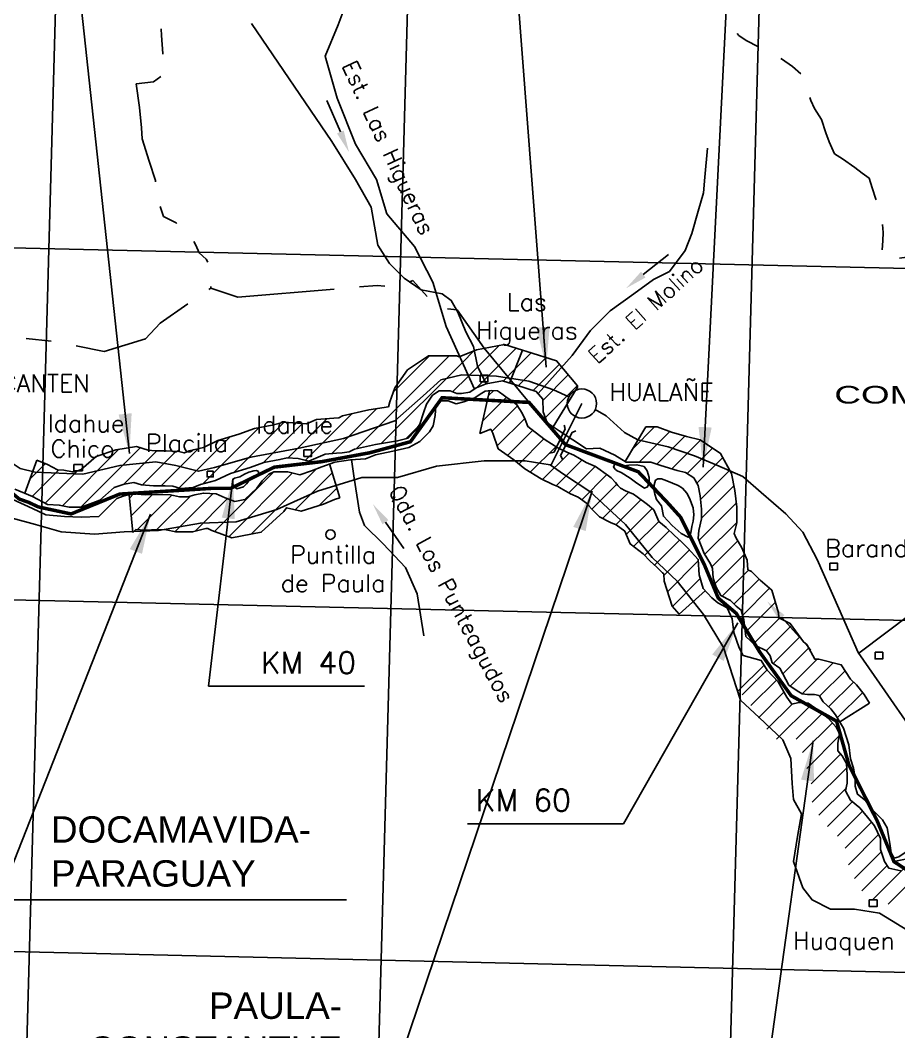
# Model space of a CAD drawing. Extents: x -169 to 91, y -255 to -61.
# Drawn here: x -131.7 to -87.8, y -144.5 to -93.9 of the extents above; entities that cross this region are included whole.
import ezdxf
from ezdxf.enums import TextEntityAlignment as Align

# ---------------------------------------------------------------- set-up
doc = ezdxf.new("R2010")
doc.units = 0
doc.linetypes.add('PHANTOM', pattern=[63.5, 31.75, -6.35, 6.35, -6.35, 6.35, -6.35])
for name, color, linetype in [('2', 7, 'CONTINUOUS'), ('3', 3, 'CONTINUOUS'), ('CAMINOS', 10, 'CONTINUOUS'), ('CIUDADES', 3, 'CONTINUOUS'), ('COMUNAS', 32, 'CONTINUOUS'), ('COORDENADAS', 1, 'CONTINUOUS'), ('PROVINCIAS', 32, 'CONTINUOUS'), ('RIO', 4, 'CONTINUOUS'), ('SECTOR_A', 1, 'CONTINUOUS'), ('SECTOR_B', 40, 'CONTINUOUS'), ('SECTOR_C', 90, 'CONTINUOUS')]:
    doc.layers.add(name, color=color, linetype=linetype)
doc.styles.add('1', font='ARIAL.TTF')
doc.styles.add('2', font='ARIAL.TTF')
doc.styles.add('ROMANS', font='romans.shx')
doc.dimstyles.get("Standard").update_dxf_attribs({"dimscale": 0, "dimtxt": 3, "dimasz": 2, "dimexe": 1.25, "dimexo": 0.625, "dimtad": 1, "dimdec": 4, "dimtxsty": '1', "dimcen": 2.5, "dimclrd": 2, "dimclre": 2, "dimazin": 3, "dimtfac": 1, "dimtdec": 4, "dimtmove": 0, "dimatfit": 3, "dimtolj": 1, "dimtzin": 0})
pattern_1 = [(45, (-94.3431, -104.667), (-0.493915, 0.493915), [])]

msp = doc.modelspace()

# ---------------------------------------------------------------- hatches: boundary and pattern name
at = {"layer": 'SECTOR_A'}
h = msp.add_hatch(dxfattribs=at)
h.set_pattern_fill('ANSI31', color=256, scale=0.22, style=0)
h.set_pattern_definition(pattern_1)
h.paths.add_polyline_path([(-107.501, -110.152), (-108.907, -110.418), (-109.745, -110.746), (-109.014, -112.35), (-108.419, -112.117), (-107.606, -111.963), (-107.255, -112.073), (-106.607, -110.432)])
h = msp.add_hatch(dxfattribs=at)
h.set_pattern_fill('ANSI31', color=256, scale=0.22, style=0)
h.set_pattern_definition(pattern_1)
h.paths.add_polyline_path([(-115.908, -115.584), (-115.622, -115.562), (-115.271, -115.518), (-115.007, -115.387), (-113.953, -115.145), (-112.855, -114.97), (-112.328, -114.838), (-111.977, -114.465), (-111.735, -114.136), (-111.559, -113.565), (-111.406, -113.126), (-111.098, -112.688), (-110.769, -112.468), (-110.483, -112.468), (-110.22, -112.468), (-109.89, -112.6), (-109.649, -112.6), (-109.232, -112.534), (-109.004, -112.372), (-109.736, -110.766), (-109.881, -110.708), (-111.301, -110.708), (-112.35, -111.406), (-112.986, -112.316), (-113.232, -113.015), (-113.307, -113.26), (-114.289, -113.417), (-115.605, -113.718), (-115.789, -113.81), (-116.042, -113.829), (-116.906, -113.896), (-117.403, -114.11), (-118.548, -114.031), (-119.124, -114.183), (-120.013, -114.348), (-120.787, -114.627), (-121.85, -114.954), (-122.562, -115.292), (-123.278, -115.471), (-123.524, -115.574), (-123.796, -115.493), (-124.431, -115.461), (-124.977, -115.461), (-125.325, -115.428), (-125.916, -115.251), (-126.946, -115.41), (-127.942, -115.742), (-128.679, -116.4), (-129.038, -116.532), (-129.553, -116.433), (-129.875, -116.412), (-130.375, -116.15), (-130.907, -115.935), (-131.505, -117.591), (-131.116, -117.749), (-130.362, -118.145), (-129.777, -118.182), (-129.286, -118.277), (-128.682, -118.277), (-127.965, -118.013), (-127.758, -117.937), (-127.041, -117.296), (-126.531, -117.127), (-126.041, -117.051), (-125.663, -117.164), (-125.06, -117.221), (-124.475, -117.221), (-124.097, -117.24), (-123.72, -117.353), (-123.079, -117.296), (-122.72, -117.145), (-121.965, -116.957), (-121.211, -116.599), (-120.23, -116.297), (-119.55, -116.052), (-118.739, -115.901), (-118.381, -115.807), (-117.833, -115.845), (-117.286, -115.977), (-116.479, -115.628)])
h = msp.add_hatch(dxfattribs=at)
h.set_pattern_fill('ANSI31', color=256, scale=0.22, style=0)
h.set_pattern_definition(pattern_1)
h.paths.add_polyline_path([(-98.395, -114.742), (-99.144, -114.524), (-99.867, -114.266), (-100.425, -114.266), (-101.467, -115.996), (-101.419, -116.026), (-100.761, -116.026), (-100.172, -116.026), (-99.687, -116.199), (-98.855, -116.441), (-98.439, -116.545), (-98.023, -116.822), (-97.815, -117.203), (-97.711, -117.723), (-97.642, -118.381), (-97.642, -118.866), (-97.781, -119.454), (-97.815, -119.835), (-97.503, -120.597), (-97.191, -121.117), (-97.087, -121.359), (-97.053, -121.844), (-96.914, -122.294), (-96.672, -122.71), (-96.186, -122.952), (-95.909, -123.229), (-95.666, -123.437), (-95.528, -123.922), (-95.424, -124.753), (-94.939, -125.203), (-94.384, -125.48), (-94.211, -125.723), (-94.107, -126.069), (-93.726, -126.346), (-93.272, -127.187), (-92.865, -127.477), (-92.603, -127.622), (-92.341, -127.651), (-91.992, -127.651), (-91.76, -127.71), (-91.556, -128.029), (-91.178, -128.378), (-90.946, -128.668), (-90.726, -129.03), (-89.237, -128.09), (-89.501, -127.656), (-89.887, -127.174), (-90.195, -126.891), (-90.652, -126.172), (-91.776, -125.891), (-91.971, -125.891), (-92.367, -125.157), (-92.542, -125.03), (-93.207, -124.101), (-93.767, -123.821), (-93.798, -123.569), (-94.12, -122.444), (-94.713, -121.936), (-95.144, -121.505), (-95.319, -121.418), (-95.353, -120.938), (-95.621, -120.313), (-95.925, -119.806), (-96.008, -119.605), (-95.882, -119.07), (-95.882, -118.288), (-95.969, -117.457), (-96.142, -116.595), (-96.686, -115.598), (-97.717, -114.912)])
at = {"layer": 'SECTOR_B'}
h = msp.add_hatch(dxfattribs=at)
h.set_pattern_fill('ANSI31', color=256, scale=0.22, style=0)
h.set_pattern_definition(pattern_1)
h.paths.add_polyline_path([(-106.38, -110.503), (-106.607, -110.432), (-107.255, -112.073), (-106.904, -112.183), (-105.915, -112.49), (-105.823, -112.601), (-104.635, -111.277), (-104.897, -110.964)])
h.paths.add_polyline_path([(-105.823, -112.601), (-105.586, -112.885), (-105.564, -113.521), (-105.366, -114.07), (-105.07, -114.267), (-103.846, -112.28), (-103.848, -112.221), (-104.635, -111.277)])
h = msp.add_hatch(dxfattribs=at)
h.set_pattern_fill('ANSI31', color=256, scale=0.22, style=0)
h.set_pattern_definition(pattern_1)
h.paths.add_polyline_path([(-105.675, -116.869), (-105.08, -117.147), (-104.827, -117.248), (-104.668, -117.349), (-104.203, -117.62), (-103.812, -117.786), (-103.392, -118.087), (-103.275, -118.212), (-103.129, -118.39), (-102.752, -118.766), (-102.203, -119.057), (-101.92, -119.174), (-101.486, -119.49), (-101.214, -120.125), (-100.571, -120.619), (-100.205, -120.985), (-99.872, -121.283), (-99.533, -121.621), (-99.513, -121.98), (-99.118, -123.241), (-98.763, -123.632), (-97.451, -122.459), (-97.555, -122.345), (-97.768, -121.663), (-97.81, -120.897), (-98.322, -120.343), (-98.663, -120.003), (-98.996, -119.705), (-99.408, -119.293), (-99.778, -119.009), (-100.033, -118.413), (-100.346, -118.144), (-100.871, -117.76), (-101.042, -117.633), (-101.454, -117.462), (-101.695, -117.335), (-101.823, -117.207), (-101.951, -117.051), (-102.164, -116.824), (-102.292, -116.71), (-102.945, -116.242), (-103.414, -116.043), (-103.754, -115.844), (-104.024, -115.674), (-104.379, -115.532), (-104.834, -115.319), (-105.473, -114.922), (-105.97, -114.524), (-106.339, -114.255), (-106.467, -113.9), (-106.624, -113.573), (-106.879, -113.162), (-107.064, -113.02), (-107.234, -112.892), (-107.376, -112.807), (-107.561, -112.665), (-107.746, -112.523), (-107.859, -112.466), (-108.172, -112.452), (-108.248, -112.459), (-108.741, -114.6), (-108.186, -114.387), (-108.093, -114.58), (-107.813, -115.358), (-107.039, -115.923), (-106.491, -116.361)])
at = {"layer": 'SECTOR_C'}
h = msp.add_hatch(dxfattribs=at)
h.set_pattern_fill('ANSI31', color=256, scale=0.22, style=0)
h.set_pattern_definition(pattern_1)
h.paths.add_polyline_path([(-120.498, -117.904), (-120.992, -117.998), (-121.485, -117.81), (-121.932, -117.622), (-122.567, -117.575), (-122.99, -117.669), (-123.342, -117.763), (-123.765, -117.763), (-124.212, -117.669), (-124.823, -117.646), (-125.481, -117.669), (-126.069, -117.622), (-126.289, -117.666), (-126.098, -119.552), (-125.944, -119.398), (-125.52, -119.432), (-124.826, -119.407), (-124.429, -119.422), (-123.949, -119.523), (-123.112, -119.523), (-122.572, -119.38), (-122.39, -119.339), (-122.14, -119.444), (-121.152, -119.82), (-119.674, -119.539), (-118.548, -118.501), (-118.417, -118.309), (-117.68, -118.485), (-116.558, -118.127), (-116.014, -117.904), (-115.749, -117.81), (-116.26, -116.123), (-116.643, -116.26), (-117.16, -116.471), (-117.748, -116.659), (-118.335, -116.518), (-119.04, -116.518), (-119.299, -116.636), (-119.628, -116.965), (-119.887, -117.34)])
h = msp.add_hatch(dxfattribs=at)
h.set_pattern_fill('ANSI31', color=256, scale=0.22, style=0)
h.set_pattern_definition(pattern_1)
h.paths.add_polyline_path([(-89.331, -133.798), (-89.714, -133.33), (-90.183, -132.947), (-90.439, -132.478), (-90.354, -132.095), (-90.354, -131.669), (-90.396, -131.116), (-90.609, -130.733), (-90.822, -130.477), (-90.822, -130.094), (-90.737, -129.626), (-90.907, -129.285), (-91.291, -128.859), (-91.76, -128.476), (-92.314, -128.093), (-92.782, -128.05), (-93.123, -128.135), (-93.379, -127.795), (-93.805, -127.028), (-94.359, -126.432), (-94.515, -126.187), (-95.806, -127.465), (-95.751, -127.522), (-95.671, -127.607), (-95.585, -127.699), (-95.519, -127.769), (-95.416, -127.883), (-95.291, -128.04), (-95.176, -128.202), (-95.098, -128.328), (-95.049, -128.413), (-94.996, -128.504), (-94.934, -128.605), (-94.861, -128.718), (-94.778, -128.841), (-94.685, -128.975), (-94.581, -129.119), (-94.468, -129.275), (-94.344, -129.441), (-94.216, -129.599), (-94.088, -129.733), (-93.96, -129.841), (-93.833, -129.923), (-93.707, -129.981), (-93.581, -130.013), (-93.455, -130.02), (-93.33, -130.001), (-93.212, -129.972), (-93.06, -129.934), (-92.918, -129.9), (-92.825, -129.878), (-92.756, -129.935), (-92.665, -130.009), (-92.618, -130.141), (-92.599, -130.266), (-92.59, -130.363), (-92.584, -130.473), (-92.582, -130.596), (-92.579, -130.722), (-92.568, -130.84), (-92.55, -130.951), (-92.524, -131.055), (-92.492, -131.15), (-92.452, -131.239), (-92.405, -131.32), (-92.35, -131.393), (-92.269, -131.491), (-92.189, -131.592), (-92.125, -131.68), (-92.115, -131.707), (-92.113, -131.811), (-92.116, -131.858), (-92.13, -131.952), (-92.157, -132.088), (-92.185, -132.222), (-92.207, -132.322), (-92.223, -132.431), (-92.225, -132.548), (-92.212, -132.673), (-92.185, -132.805), (-92.143, -132.946), (-92.087, -133.095), (-92.017, -133.252), (-91.932, -133.417), (-91.841, -133.579), (-91.752, -133.727), (-91.665, -133.863), (-91.581, -133.984), (-91.498, -134.092), (-91.418, -134.187), (-91.34, -134.269), (-91.264, -134.337), (-91.156, -134.426), (-91.032, -134.536), (-90.929, -134.635), (-90.854, -134.717), (-90.766, -134.824), (-90.677, -134.934), (-90.603, -135.026), (-90.549, -135.094), (-90.49, -135.174), (-90.465, -135.224), (-90.454, -135.333), (-90.452, -135.432), (-90.452, -135.488), (-90.449, -135.551), (-90.44, -135.623), (-90.425, -135.705), (-90.404, -135.796), (-90.378, -135.896), (-90.345, -136.006), (-90.306, -136.125), (-90.262, -136.253), (-90.212, -136.386), (-90.157, -136.521), (-90.096, -136.656), (-90.031, -136.793), (-89.96, -136.931), (-89.884, -137.07), (-89.803, -137.21), (-89.717, -137.351), (-89.617, -137.488), (-89.492, -137.614), (-89.342, -137.731), (-89.169, -137.837), (-88.971, -137.933), (-88.749, -138.019), (-88.503, -138.095), (-88.232, -138.16), (-87.96, -138.209), (-87.707, -138.236), (-87.475, -138.239), (-87.262, -138.22), (-87.07, -138.177), (-86.898, -138.112), (-86.745, -138.024), (-86.613, -137.914), (-86.496, -137.799), (-86.391, -137.698), (-86.298, -137.612), (-86.216, -137.54), (-86.11, -137.455), (-85.996, -137.386), (-85.893, -137.44), (-85.785, -137.543), (-85.701, -137.632), (-85.604, -137.744), (-85.496, -137.876), (-85.376, -138.03), (-84.72, -135.991), (-84.899, -135.757), (-85.368, -135.587), (-85.965, -135.587), (-86.732, -135.757), (-87.158, -135.97), (-87.669, -136.481), (-88.266, -136.353), (-88.479, -136.013), (-88.692, -135.416), (-88.692, -134.863), (-88.99, -134.224)])

# ---------------------------------------------------------------- linework, layer by layer
at = {"layer": '2'}
for p, q in [((-115.716, -99.51), (-116.387, -97.941)), ((-100.558, -106.647), (-99.292, -105.639)), ((-113.458, -119.037), (-112.542, -120.356)), ((-93.624, -123.806), (-92.165, -125.415))]:
    msp.add_line(p, q, dxfattribs=at)
msp.add_circle((-116.209, -119.657), 0.237, dxfattribs=at)
for points in [[(-115.547, -99.438), (-115.884, -99.582), (-115.283, -100.521)], [(-100.444, -106.791), (-100.672, -106.504), (-101.418, -107.333)], [(-113.609, -119.142), (-113.308, -118.933), (-114.086, -118.134)], [(-93.759, -123.929), (-93.488, -123.683), (-94.363, -122.991)]]:
    msp.add_solid(points, dxfattribs=at)
at = {"layer": '3'}
for points in [[(-104.514, -114.176), (-104.472, -114.365), (-105.017, -115.539), (-105.227, -115.581)], [(-103.938, -114.458), (-104.112, -114.541), (-104.702, -115.693), (-104.606, -115.884)]]:
    msp.add_lwpolyline(points, dxfattribs=at)
at = {"layer": 'CAMINOS'}
msp.add_line((-103.628, -113.097), (-105.188, -116.192), dxfattribs=at)
for points in [[(-120.155, -94.079), (-116.145, -99.991), (-114.962, -101.895), (-114.173, -103.275), (-113.844, -105.18), (-113.253, -106.099), (-112.53, -106.822), (-111.675, -107.413), (-110.623, -107.61), (-110.163, -107.939), (-109.835, -108.53), (-109.44, -109.515), (-109.046, -110.238), (-108.849, -111.223), (-108.419, -112.117)], [(-89.778, -125.595), (-87.143, -123.6), (-85.237, -121.367), (-84.776, -119.462), (-84.382, -116.966), (-82.804, -114.076), (-81.424, -112.302), (-80.635, -110.266), (-80.109, -108.164)], [(-132.334, -115.951), (-131.739, -116.347), (-130.979, -116.537), (-128.605, -116.632), (-126.753, -116.205), (-124.949, -116.015), (-123.952, -116.205), (-122.813, -116.49), (-122.006, -116.3), (-120.201, -115.778), (-117.768, -115.331), (-115.553, -114.856), (-112.99, -113.971), (-111.566, -112.706), (-110.679, -111.915), (-109.635, -111.662), (-107.895, -111.726), (-106.281, -111.979), (-105.046, -112.421), (-104.28, -112.765)], [(-102.959, -113.394), (-102.42, -113.718), (-101.502, -114.54), (-100.837, -114.92), (-99.318, -115.267), (-97.989, -115.71), (-96.882, -116.185), (-95.584, -116.754), (-94.666, -117.544), (-93.432, -118.62), (-92.578, -119.537), (-91.85, -120.896), (-90.769, -123.353), (-89.807, -125.552), (-88.467, -127.473), (-87.152, -129.368), (-85.356, -131.592), (-83.257, -133.437), (-81.436, -134.6), (-80.019, -135.004), (-78.831, -135.586), (-77.085, -137.077), (-76.066, -137.888)], [(-87.014, -139.653), (-88.735, -138.594), (-89.993, -138.396), (-91.184, -138.396), (-92.111, -137.933), (-92.574, -137.338), (-93.038, -136.015), (-92.839, -134.758), (-92.641, -133.633), (-93.038, -132.906), (-93.104, -132.112), (-93.17, -130.855), (-93.567, -129.929), (-94.759, -128.805), (-95.685, -127.945), (-96.083, -126.755), (-96.546, -125.299), (-97.539, -123.646), (-98.863, -121.992), (-100.12, -120.802), (-101.444, -119.148), (-103.231, -117.494), (-104.555, -116.635), (-105.217, -116.172), (-106.475, -115.973), (-108.527, -115.973), (-110.91, -116.238), (-112.86, -116.804), (-114.646, -116.804), (-116.864, -117.481), (-118.897, -118.405), (-120.93, -119.02), (-122.716, -119.082), (-124.811, -119.451), (-126.536, -119.513), (-128.014, -119.636), (-129.677, -119.513), (-130.971, -119.143), (-132.141, -118.836)]]:
    msp.add_lwpolyline(points, dxfattribs=at)
at = {"layer": 'CIUDADES'}
for points in [[(-108.717, -111.677), (-108.332, -111.677), (-108.332, -112.01), (-108.717, -112.01)], [(-117.537, -115.412), (-117.152, -115.412), (-117.152, -115.746), (-117.537, -115.746)], [(-129.056, -116.156), (-128.619, -116.156), (-128.619, -116.463), (-129.056, -116.463)], [(-122.385, -116.489), (-122.078, -116.489), (-122.078, -116.771), (-122.385, -116.771)], [(-91.225, -121.082), (-90.84, -121.082), (-90.84, -121.415), (-91.225, -121.415)], [(-88.955, -125.541), (-88.571, -125.541), (-88.571, -125.874), (-88.955, -125.874)], [(-89.246, -137.938), (-88.861, -137.938), (-88.861, -138.271), (-89.246, -138.271)]]:
    msp.add_lwpolyline(points, close=True, dxfattribs=at)
msp.add_circle((-103.628, -113.097), 0.732, dxfattribs=at)
at = {"layer": 'COMUNAS', "color": 36, "linetype": 'PHANTOM', "ltscale": 0.2, "flags": 128}
for points in [[(-106.273, -113.043), (-108.525, -110.325), (-109.875, -108.418), (-110.905, -108.284), (-112.089, -106.948), (-112.884, -107.284), (-113.871, -107.194), (-120.843, -107.769), (-122.195, -107.331), (-122.146, -106.377), (-122.423, -105.876), (-122.787, -105.551), (-122.953, -105.18), (-123.232, -104.634), (-123.937, -104.049), (-124.563, -103.735), (-124.8, -103.014), (-124.97, -101.932), (-125.283, -100.971), (-125.631, -99.855), (-125.658, -99.296), (-125.764, -98.278), (-125.936, -97.107), (-125.071, -97.001), (-124.418, -96.545), (-124.6, -95.583), (-124.672, -94.685), (-124.688, -94.039), (-124.886, -93.657), (-125.286, -92.982), (-124.575, -91.397), (-123.514, -91.202), (-122.27, -92.046), (-121.113, -93.042), (-120.017, -93.208), (-118.516, -93.197), (-117.647, -92.366), (-117.53, -91.882), (-116.784, -92.118), (-115.685, -91.111), (-115.867, -90.071), (-115.503, -88.908), (-115.082, -87.962), (-115.194, -86.353), (-114.744, -84.868), (-114.347, -82.461), (-114.347, -82.461), (-114.12, -82.445), (-113.353, -82.459), (-112.797, -82.551), (-112.346, -82.738), (-111.473, -83.067), (-110.898, -83.194), (-110.468, -83.368), (-109.953, -83.822), (-109.669, -84.475), (-109.597, -85.017), (-109.147, -85.446), (-108.582, -85.76), (-107.955, -85.966), (-107.411, -86.058), (-106.972, -86.078), (-106.519, -86.013), (-106.102, -86.033), (-105.608, -86.024), (-104.967, -85.735), (-104.667, -85.452), (-104.107, -85.016), (-103.757, -84.636), (-103.154, -84.435), (-102.59, -84.303), (-102.487, -84.279), (-102.042, -84.378), (-101.542, -84.909), (-101.284, -85.437), (-100.949, -85.773), (-100.347, -86.441), (-99.814, -86.962), (-99.153, -87.367), (-98.796, -87.891), (-98.543, -88.498), (-98.502, -89.006), (-98.325, -89.412), (-98.14, -90.07), (-97.895, -90.864), (-97.385, -91.625), (-96.734, -92.416), (-96.479, -93.431), (-96.262, -93.892), (-96.066, -94.364), (-95.775, -94.676), (-95.404, -94.935), (-94.773, -95.263), (-94.199, -95.632), (-93.638, -95.845), (-93.088, -96.236), (-92.657, -96.608), (-92.445, -97.191), (-92.165, -97.931), (-91.998, -98.337), (-91.644, -98.892), (-91.424, -99.552), (-91.261, -100.001), (-90.995, -100.598), (-90.591, -100.859), (-89.966, -101.296), (-89.607, -101.577), (-89.258, -101.825), (-89.096, -102.306), (-88.927, -102.866), (-88.68, -103.603), (-88.595, -104.104), (-88.551, -104.534), (-88.574, -104.951), (-88.615, -105.765), (-88.205, -105.905), (-87.375, -105.769), (-86.746, -105.315), (-85.975, -104.824), (-85.528, -104.46), (-84.983, -104.122), (-84.472, -103.794), (-83.937, -103.215), (-83.419, -102.766), (-83.074, -101.803), (-82.898, -101.393), (-82.795, -100.881), (-82.633, -100.084), (-82.523, -99.417), (-82.357, -98.545), (-82.533, -98.523), (-82.698, -98.545), (-82.939, -98.491), (-83.334, -98.305), (-83.838, -97.682), (-84.046, -97.572), (-84.222, -97.496), (-84.362, -97.504), (-84.514, -96.944), (-84.474, -96.153), (-84.097, -95.466), (-83.61, -94.972), (-83.17, -94.73), (-82.595, -94.217), (-82.142, -93.733), (-82.011, -93.134), (-81.518, -92.948), (-81.454, -92.532), (-81.133, -92.053), (-80.975, -91.565), (-80.779, -90.957), (-80.567, -90.472), (-80.459, -90.069), (-79.933, -89.864), (-79.309, -89.917), (-78.862, -90.201), (-78.411, -90.598), (-77.851, -90.602), (-77.273, -90.476), (-76.724, -89.852), (-76.122, -89.651), (-75.529, -89.876), (-75.478, -90.375), (-74.936, -90.511), (-74.376, -90.714), (-73.818, -91.203), (-73.609, -91.61), (-73.393, -92.115), (-73.253, -92.584), (-73.102, -93.076), (-73.013, -93.686), (-72.909, -94.219), (-72.527, -94.49), (-71.957, -94.705), (-71.522, -94.583), (-70.97, -94.323), (-70.412, -93.955), (-69.943, -93.558), (-69.433, -93.275), (-68.936, -92.781), (-68.632, -92.421), (-67.92, -92.025), (-67.207, -92.269), (-66.403, -92.847), (-66.009, -93.306), (-65.494, -93.342), (-65.093, -93.239), (-64.599, -93.011), (-63.705, -93.142), (-62.978, -93.195), (-62.874, -93.203), (-62.315, -93.021), (-61.781, -92.683), (-61.189, -92.271), (-60.691, -92.186), (-60.177, -92.463), (-59.593, -92.832), (-59.471, -92.909), (-60.331, -94.553), (-62.396, -96.828), (-63.915, -97.444), (-64.688, -99.499), (-65.441, -101.381), (-67.243, -105.034), (-66.596, -105.367), (-65.495, -104.338), (-64.134, -103.571), (-62.403, -104.947), (-61.508, -105.983), (-60.76, -106.567), (-59.669, -107.433), (-55.966, -109.166), (-54.264, -109.643), (-53.957, -111.109), (-52.472, -110.856), (-48.598, -111.851), (-51.104, -115.239), (-52.433, -116.169), (-53.951, -116.895), (-58.345, -116.387), (-59.889, -116.531), (-61.652, -116.59), (-63.526, -117.888), (-63.775, -118.172), (-64.438, -118.925), (-66.037, -118.961), (-69.059, -122.221), (-71.034, -124.692), (-70.288, -126.386), (-69.619, -127.678)], [(-163.707, -112.139), (-163.73, -110.922), (-163.79, -110.593), (-163.799, -109.968), (-163.759, -109.659), (-163.753, -109.331), (-163.822, -109.035), (-163.942, -108.345), (-163.938, -107.786), (-163.898, -107.455), (-163.897, -107.382), (-163.892, -107.115), (-163.867, -106.524), (-163.805, -106.16), (-163.571, -105.728), (-163.314, -105.286), (-163.252, -104.923), (-163.162, -104.339), (-163.134, -103.901), (-163.161, -103.538), (-163.176, -103.231), (-163.182, -102.869), (-163.186, -102.551), (-163.189, -102.286), (-163.189, -102.244), (-163.195, -101.892), (-163.212, -101.399), (-163.251, -100.961), (-163.178, -100.664), (-163.162, -100.245), (-163.147, -99.741), (-162.99, -99.147), (-162.94, -98.807), (-162.912, -98.453), (-162.953, -97.797), (-162.97, -97.369), (-162.876, -97.016), (-162.476, -96.649), (-162.073, -96.39), (-161.757, -96.199), (-161.541, -95.977), (-161.248, -95.712), (-160.931, -95.664), (-160.506, -95.493), (-160.072, -95.146), (-159.771, -94.747), (-159.556, -94.416), (-159.257, -94.567), (-159.138, -94.464), (-159.138, -94.464), (-159.01, -94.746), (-158.929, -94.953), (-158.837, -95.16), (-158.657, -95.397), (-158.466, -95.612), (-158.397, -95.821), (-158.204, -96.112), (-158.039, -96.141), (-157.723, -96.103), (-157.362, -96.074), (-157.089, -96.014), (-156.892, -96.01), (-156.727, -96.017), (-156.529, -96.025), (-156.203, -95.919), (-155.998, -95.761), (-155.871, -95.572), (-155.787, -95.385), (-155.701, -95.262), (-155.481, -95.301), (-155.298, -95.67), (-155.261, -95.9), (-155.222, -96.208), (-155.007, -96.521), (-154.938, -96.707), (-154.888, -97.001), (-154.918, -97.167), (-154.859, -97.385), (-154.538, -97.532), (-154.426, -97.641), (-154.365, -97.956), (-154.145, -98.006), (-153.826, -98.023), (-153.609, -98.008), (-153.282, -97.88), (-153.012, -97.656), (-152.511, -97.481), (-152.127, -97.604), (-151.801, -97.94), (-151.679, -98.08), (-151.49, -98.163), (-151.025, -98.396), (-150.877, -98.644), (-150.841, -98.854), (-150.806, -98.961), (-150.777, -99.269), (-150.743, -99.388), (-150.628, -99.66), (-150.461, -99.745), (-150.141, -99.87), (-149.932, -99.909), (-149.712, -99.982), (-149.489, -100.131), (-149.266, -100.347), (-148.964, -100.669), (-148.87, -100.998), (-148.677, -101.333), (-148.505, -101.658), (-148.301, -101.994), (-148.087, -102.332), (-147.981, -102.658), (-147.821, -103.006), (-147.737, -103.356), (-147.721, -103.686), (-147.691, -104.035), (-147.651, -104.396), (-147.624, -104.659), (-147.584, -104.987), (-147.501, -105.326), (-147.403, -105.817), (-147.342, -106.135), (-147.324, -106.465), (-147.266, -106.66), (-147.127, -106.987), (-147.068, -107.205), (-147.044, -107.359), (-147.083, -107.59), (-147.155, -107.855), (-147.215, -108.086), (-147.176, -108.393), (-146.899, -108.553), (-146.703, -108.504), (-146.401, -108.269), (-146.064, -108.151), (-145.858, -108.025), (-145.41, -107.962), (-145.18, -107.947), (-144.873, -107.919), (-144.657, -107.783), (-144.25, -107.347), (-144.166, -107.136), (-144.017, -106.926), (-143.804, -106.657), (-143.508, -106.619), (-143.191, -106.602), (-142.862, -106.617), (-142.398, -106.828), (-142.177, -106.932), (-141.899, -107.136), (-141.674, -107.361), (-140.752, -107.486), (-140.189, -107.682), (-139.965, -107.921), (-139.726, -108.366), (-139.295, -108.521), (-138.77, -108.523), (-138.442, -108.483), (-138.225, -108.38), (-138.029, -108.331), (-137.821, -108.272), (-137.602, -108.269), (-137.383, -108.296), (-137.054, -108.323), (-136.844, -108.428), (-136.501, -108.586), (-136.28, -108.636), (-135.949, -108.772), (-135.728, -108.868), (-135.387, -108.903), (-135.168, -108.933), (-134.882, -108.96), (-134.762, -108.957), (-134.686, -108.944), (-132.703, -109.592), (-131.517, -109.833), (-129.961, -110.006), (-127.538, -110.489), (-125.473, -109.859), (-124.733, -109.073), (-122.195, -107.331)], [(-88.013, -136.019), (-85.363, -135.469), (-81.474, -135.228), (-77.688, -133.371), (-76.036, -134.162), (-75.279, -132.064), (-73.12, -130.046), (-69.619, -127.678)]]:
    msp.add_lwpolyline(points, dxfattribs=at)
at = {"layer": 'COORDENADAS', "color": 7}
for p, q in [((-129.226, -66.758), (-132.514, -185.119)), ((-111.619, -66.758), (-114.907, -185.119)), ((-94.012, -66.758), (-97.301, -185.119)), ((80.848, -110.248), (-165.489, -104.538)), ((80.359, -127.842), (-165.978, -122.131)), ((79.87, -145.435), (-166.467, -139.725))]:
    msp.add_line(p, q, dxfattribs=at)
at = {"layer": 'PROVINCIAS', "color": 36, "linetype": 'PHANTOM', "ltscale": 0.2, "const_width": 0.176, "flags": 128}
msp.add_lwpolyline([(5.77, -185.119), (5.635, -183.33), (5.601, -181.774), (5.114, -179.576), (4.946, -177.474), (4.352, -175.659), (3.19, -174.082), (1.502, -172.19), (0.625, -170.706), (-0.569, -168.973), (-2.26, -166.994), (-2.793, -166.023), (-4.544, -164.505), (-5.944, -163.267), (-6.819, -162.126), (-9.469, -158.893), (-9.963, -157.332), (-10.676, -155.474), (-11.631, -153.652), (-12.606, -152.116), (-13.937, -151.294), (-14.497, -150.971), (-15.975, -151.213), (-17.308, -150.119), (-17.892, -149.761), (-18.721, -148.618), (-20.548, -147.287), (-23.704, -145.483), (-24.426, -144.11), (-26.614, -142.978), (-27.863, -142.923), (-29.704, -142.687), (-30.789, -143.793), (-33.01, -144.393), (-34.427, -145.393), (-35.233, -147.502), (-37.141, -151.804), (-38.37, -152.976), (-39.751, -154.105), (-40.435, -155.405), (-42.142, -156.733), (-43.31, -157.25), (-44.553, -158.071), (-46.197, -158.638), (-46.197, -158.638), (-46.037, -158.316), (-46.018, -157.971), (-45.986, -157.731), (-46.069, -157.746), (-46.286, -157.803), (-46.529, -157.863), (-46.728, -157.842), (-46.986, -157.77), (-47.151, -157.632), (-47.334, -157.432), (-47.484, -157.254), (-47.61, -157.229), (-47.802, -157.324), (-48.189, -157.462), (-48.556, -157.445), (-48.835, -157.458), (-49.306, -157.511), (-49.636, -157.686), (-49.811, -157.931), (-50.029, -158.226), (-50.302, -158.288), (-50.68, -158.18), (-51.061, -158.233), (-51.183, -158.406), (-51.186, -158.722), (-51.374, -158.842), (-51.56, -158.778), (-51.773, -158.709), (-52.033, -158.8), (-52.237, -158.922), (-52.572, -158.966), (-52.692, -158.938), (-52.868, -158.991), (-53.06, -159.135), (-53.119, -159.301), (-53.132, -159.656), (-53.121, -159.89), (-53.13, -160.097), (-53.204, -160.266), (-53.358, -160.38), (-53.518, -160.395), (-53.865, -160.443), (-54.128, -160.595), (-54.343, -160.928), (-54.587, -161.279), (-54.78, -161.477), (-55.169, -161.596), (-55.401, -161.641), (-55.713, -161.62), (-55.926, -161.699), (-55.966, -161.951), (-55.906, -162.101), (-55.83, -162.272), (-55.825, -162.41), (-55.93, -162.632), (-56.089, -162.685), (-56.346, -162.643), (-56.69, -162.556), (-56.915, -162.566), (-57.236, -162.739), (-57.258, -162.898), (-57.175, -163.029), (-56.91, -163.107), (-56.824, -163.214), (-56.919, -163.451), (-57.086, -163.451), (-57.364, -163.423), (-57.592, -163.342), (-57.787, -163.151), (-57.948, -163.034), (-58.147, -162.992), (-58.22, -163.119), (-58.24, -163.241), (-58.536, -163.119), (-59.593, -162.558), (-60.203, -162.262), (-60.993, -161.853), (-61.203, -161.726), (-62.474, -160.876), (-62.827, -160.651), (-63.179, -160.445), (-63.388, -160.305), (-63.673, -160.163), (-63.794, -160.153), (-64.124, -160.101), (-64.431, -160.035), (-64.809, -159.973), (-64.695, -160.371), (-65.168, -159.236), (-70.232, -158.49), (-74.879, -161.138), (-76.25, -159.222), (-81.443, -156.111), (-82.113, -154.189), (-82.366, -151.144), (-83.708, -148.703), (-83.296, -148.073), (-82.387, -146.794), (-82.939, -144.487), (-84.1, -141.462), (-86.231, -137.361), (-87.003, -136.677), (-88.013, -136.019), (-88.854, -133.977), (-90.265, -131.191), (-90.885, -128.99), (-93.156, -127.718), (-94.74, -125.517), (-95.91, -123.591), (-96.805, -122.834), (-97.493, -121.183), (-98.112, -119.945), (-98.697, -118.776), (-99.317, -118.088), (-100.804, -116.514), (-104.451, -115.154), (-106.273, -113.043), (-110.624, -112.808), (-112.207, -115.009), (-114.238, -115.56), (-116.647, -116.007), (-119.022, -116.282), (-121.194, -117.34), (-122.111, -117.34), (-126.759, -117.63), (-129.19, -118.623), (-130.826, -118.272), (-131.315, -118.042), (-131.777, -117.88), (-133.403, -116.541), (-134.266, -114.572), (-134.842, -114.237), (-134.931, -114.128), (-135.155, -114.043), (-135.444, -114.128), (-135.668, -114.128), (-135.828, -114.128), (-136.181, -114.257), (-136.64, -114.406), (-136.769, -114.481), (-136.865, -114.545), (-136.939, -114.555), (-137.356, -114.833), (-137.645, -115.047), (-137.986, -115.26), (-138.168, -115.431), (-138.392, -115.73), (-138.659, -115.986), (-138.916, -116.296), (-139.151, -116.552), (-139.268, -116.915), (-139.29, -116.957), (-139.343, -116.979), (-139.451, -117.076), (-139.623, -117.385), (-139.864, -117.591), (-140.036, -117.798), (-140.311, -118.004), (-140.518, -118.176), (-140.724, -118.245), (-141.137, -118.451), (-141.585, -119.277), (-141.757, -119.621), (-141.86, -120.068), (-141.833, -120.719), (-142.017, -120.876), (-142.287, -121.002), (-142.459, -121.203), (-142.642, -121.328), (-142.805, -121.431), (-142.877, -121.663), (-142.949, -121.872), (-143.019, -122.202), (-143.049, -122.323), (-143.122, -122.578), (-143.172, -122.799), (-143.352, -123.11), (-143.424, -123.33), (-143.551, -123.53), (-143.712, -123.73), (-143.916, -123.92), (-144.153, -124.123), (-144.595, -124.483), (-144.742, -124.771), (-144.946, -124.994), (-145.108, -125.13), (-145.312, -125.31), (-145.507, -125.424), (-145.845, -125.518), (-146.041, -125.599), (-146.366, -125.793), (-146.756, -125.997), (-147.05, -126.103), (-147.232, -126.247), (-147.817, -126.578), (-148.023, -126.703), (-148.208, -126.794), (-148.502, -126.833), (-148.701, -126.805), (-148.877, -126.764), (-149.206, -126.705), (-149.394, -126.653), (-149.602, -126.635), (-149.766, -126.661), (-149.942, -126.633), (-150.196, -126.539), (-150.351, -126.443), (-150.53, -126.325), (-150.707, -126.209), (-150.906, -126.08), (-151.062, -126.028), (-151.227, -125.998), (-151.37, -125.946), (-151.537, -125.818), (-151.669, -125.721), (-151.682, -125.712), (-152.251, -125.175), (-152.518, -124.993), (-152.873, -124.792), (-153.083, -124.709), (-153.401, -124.649), (-153.599, -124.641), (-153.892, -124.724), (-154.021, -124.891), (-154.139, -125.026), (-154.179, -125.19), (-154.252, -125.368), (-154.326, -125.524), (-154.386, -125.789), (-154.51, -126.142), (-154.562, -126.329), (-154.601, -126.56), (-154.704, -126.869), (-154.787, -127.112), (-154.903, -127.347), (-155.052, -127.535), (-155.332, -127.826), (-155.514, -128.029), (-155.675, -128.195), (-155.846, -128.353), (-155.954, -128.444), (-156.105, -128.544), (-156.441, -128.747), (-156.615, -128.818), (-156.867, -128.868), (-157.019, -128.902), (-157.237, -128.94), (-157.731, -128.916), (-157.951, -128.866), (-158.172, -128.828), (-158.502, -128.734), (-158.69, -128.652), (-158.966, -128.503), (-159.167, -128.343), (-159.334, -128.192), (-159.479, -128.063), (-159.714, -127.849), (-159.892, -127.709), (-160.037, -127.613), (-160.226, -127.454), (-160.328, -127.256), (-160.442, -127.051), (-160.555, -126.866), (-160.68, -126.693), (-160.862, -126.379), (-160.942, -126.194), (-161.166, -125.99), (-161.301, -125.774), (-161.461, -125.414), (-161.643, -125.089), (-161.842, -124.5), (-161.912, -124.27), (-162.006, -123.944), (-162.1, -123.661), (-162.169, -123.453), (-162.285, -123.17), (-162.343, -123.018), (-162.424, -122.809), (-162.439, -122.624), (-162.453, -122.461), (-162.446, -122.262), (-162.428, -122.053), (-162.421, -121.855), (-162.436, -121.647), (-162.504, -121.528), (-162.543, -121.255), (-162.547, -121.034), (-162.554, -120.717), (-162.549, -120.432), (-162.579, -120.038), (-162.608, -119.674), (-162.57, -119.378), (-162.574, -119.214), (-162.576, -119.048), (-162.602, -118.863), (-162.662, -118.644), (-162.73, -118.503), (-162.767, -118.319), (-162.78, -118.153), (-162.807, -117.955), (-162.833, -117.748), (-162.869, -117.563), (-162.942, -117.236), (-162.976, -117.148), (-162.991, -116.951), (-162.998, -116.622), (-163.002, -116.413), (-163.008, -116.138), (-163.034, -115.953), (-163.06, -115.733), (-163.132, -115.427), (-163.169, -115.208), (-163.195, -114.99), (-163.243, -114.771), (-163.258, -114.585), (-163.263, -114.366), (-163.267, -114.18), (-163.295, -113.861), (-163.299, -113.63), (-163.314, -113.434), (-163.341, -113.214), (-163.365, -113.106), (-163.412, -112.952), (-163.436, -112.8), (-163.463, -112.581), (-163.522, -112.385), (-163.58, -112.221), (-163.707, -112.139), (-163.707, -112.139), (-163.769, -112.196)], dxfattribs=at)
at = {"layer": 'RIO'}
for points in [[(-115.882, -91.385), (-115.619, -91.845), (-115.619, -92.831), (-115.619, -93.619), (-115.817, -94.144), (-116.474, -95.721), (-115.882, -97.823), (-114.962, -100.122), (-113.91, -101.895), (-113.384, -103.603), (-112.004, -105.245), (-111.084, -107.019), (-110.426, -109.252), (-109.004, -112.372)], [(-105.823, -112.601), (-104.116, -110.698), (-103.195, -109.449), (-102.209, -108.464), (-101.026, -107.61), (-100.04, -106.888), (-99.251, -106.494), (-98.462, -105.443), (-98.134, -104.589), (-97.805, -103.472), (-97.542, -102.552), (-97.476, -101.764), (-97.345, -100.319)], [(-87.311, -135.467), (-87.777, -135.786), (-88.009, -135.845), (-88.155, -135.583), (-88.213, -135.118), (-88.358, -134.334), (-88.591, -133.927), (-89.172, -133.346), (-89.434, -132.968), (-89.841, -132.649), (-89.957, -132.242), (-89.957, -131.806), (-90.044, -131.341), (-90.19, -130.876), (-90.277, -130.179), (-90.539, -129.337), (-90.946, -128.668), (-91.178, -128.378), (-91.556, -128.029), (-91.76, -127.71), (-91.992, -127.651), (-92.341, -127.651), (-92.603, -127.622), (-92.865, -127.477), (-93.272, -127.187), (-93.726, -126.346), (-94.107, -126.069), (-94.211, -125.723), (-94.384, -125.48), (-94.939, -125.203), (-95.424, -124.753), (-95.528, -123.922), (-95.666, -123.437), (-95.909, -123.229), (-96.186, -122.952), (-96.672, -122.71), (-96.914, -122.294), (-97.053, -121.844), (-97.087, -121.359), (-97.191, -121.117), (-97.503, -120.597), (-97.815, -119.835), (-97.781, -119.454), (-97.642, -118.866), (-97.642, -118.381), (-97.711, -117.723), (-97.815, -117.203), (-98.023, -116.822), (-98.439, -116.545), (-98.855, -116.441), (-99.687, -116.199), (-100.172, -116.026), (-100.761, -116.026), (-101.419, -116.026), (-101.974, -115.68), (-102.736, -115.333), (-103.395, -115.368), (-104.773, -114.465), (-105.366, -114.07), (-105.564, -113.521), (-105.586, -112.885), (-105.915, -112.49), (-106.904, -112.183), (-107.606, -111.963), (-108.419, -112.117), (-108.924, -112.315), (-109.232, -112.534), (-109.649, -112.6), (-109.89, -112.6), (-110.22, -112.468), (-110.483, -112.468), (-110.769, -112.468), (-111.098, -112.688), (-111.406, -113.126), (-111.559, -113.565), (-111.735, -114.136), (-111.977, -114.465), (-112.328, -114.838), (-112.855, -114.97), (-113.953, -115.145), (-115.007, -115.387), (-115.271, -115.518), (-115.622, -115.562), (-115.908, -115.584), (-116.479, -115.628), (-117.286, -115.977), (-117.833, -115.845), (-118.381, -115.807), (-118.739, -115.901), (-119.55, -116.052), (-120.23, -116.297), (-121.211, -116.599), (-121.965, -116.957), (-122.72, -117.145), (-123.079, -117.296), (-123.72, -117.353), (-124.097, -117.24), (-124.475, -117.221), (-125.06, -117.221), (-125.663, -117.164), (-126.041, -117.051), (-126.531, -117.127), (-127.041, -117.296), (-127.758, -117.937), (-127.965, -118.013), (-128.682, -118.277), (-129.286, -118.277), (-129.777, -118.182), (-130.362, -118.145), (-131.116, -117.749), (-132.007, -117.388)], [(-132.097, -117.906), (-131.122, -118.349), (-130.457, -118.659), (-129.526, -118.747), (-128.684, -118.792), (-127.798, -118.747), (-127.409, -118.374), (-126.892, -117.857), (-126.539, -117.716), (-126.069, -117.622), (-125.481, -117.669), (-124.823, -117.646), (-124.212, -117.669), (-123.765, -117.763), (-123.342, -117.763), (-122.99, -117.669), (-122.567, -117.575), (-121.932, -117.622), (-121.485, -117.81), (-120.992, -117.998), (-120.498, -117.904), (-119.887, -117.34), (-119.628, -116.965), (-119.299, -116.636), (-119.04, -116.518), (-118.335, -116.518), (-117.748, -116.659), (-117.16, -116.471), (-116.643, -116.26), (-115.984, -116.025), (-115.209, -115.908), (-114.456, -115.861), (-113.963, -115.673), (-113.093, -115.485), (-112.294, -115.297), (-111.73, -114.991), (-111.259, -114.522), (-111.071, -114.216), (-110.977, -113.7), (-110.93, -113.183), (-110.789, -112.971), (-110.319, -112.971), (-109.92, -113.112), (-109.535, -113.02), (-108.981, -112.807), (-108.711, -112.622), (-108.47, -112.48), (-108.172, -112.452), (-107.859, -112.466), (-107.746, -112.523), (-107.561, -112.665), (-107.376, -112.807), (-107.234, -112.892), (-107.064, -113.02), (-106.879, -113.162), (-106.624, -113.573), (-106.467, -113.9), (-106.339, -114.255), (-105.97, -114.524), (-105.473, -114.922), (-104.834, -115.319), (-104.379, -115.532), (-104.024, -115.674), (-103.754, -115.844), (-103.414, -116.043), (-102.945, -116.242), (-102.292, -116.71), (-102.164, -116.824), (-101.951, -117.051), (-101.823, -117.207), (-101.695, -117.335), (-101.454, -117.462), (-101.042, -117.633), (-100.871, -117.76), (-100.346, -118.144), (-100.033, -118.413), (-99.778, -119.009), (-99.408, -119.293), (-98.996, -119.705), (-98.663, -120.003), (-98.322, -120.343), (-97.81, -120.897), (-97.768, -121.663), (-97.555, -122.345), (-97.129, -122.813), (-96.83, -123.068), (-96.362, -123.324), (-96.106, -123.877), (-96.021, -124.559), (-95.765, -125.325), (-95.552, -125.708), (-94.657, -125.964), (-94.359, -126.432), (-93.805, -127.028), (-93.379, -127.795), (-93.123, -128.135), (-92.782, -128.05), (-92.314, -128.093), (-91.76, -128.476), (-91.291, -128.859), (-90.907, -129.285), (-90.737, -129.626), (-90.822, -130.094), (-90.822, -130.477), (-90.609, -130.733), (-90.396, -131.116), (-90.354, -131.669), (-90.354, -132.095), (-90.439, -132.478), (-90.183, -132.947), (-89.714, -133.33), (-89.331, -133.798), (-88.99, -134.224), (-88.692, -134.863), (-88.692, -135.416), (-88.479, -136.013), (-88.266, -136.353), (-87.669, -136.481)], [(-115.158, -115.904), (-115.026, -116.832), (-114.763, -118.54), (-114.5, -119.197), (-113.58, -120.117), (-112.462, -121.299), (-111.871, -122.613), (-111.542, -124.715)]]:
    msp.add_lwpolyline(points, dxfattribs=at)
for points in [[(-101.987, -116.123), (-101.796, -116.123), (-101.528, -116.219), (-101.279, -116.181), (-100.877, -116.162), (-100.513, -116.257), (-100.36, -116.468), (-100.264, -116.793), (-100.264, -117.042), (-100.341, -117.271), (-100.494, -117.329), (-100.877, -117.08), (-101.221, -116.831), (-101.662, -116.544), (-101.872, -116.468), (-101.949, -116.391), (-102.045, -116.276)], [(-120.052, -116.467), (-120.287, -116.53), (-120.517, -116.639), (-120.753, -116.76), (-121.005, -116.834), (-121.08, -116.88), (-121.097, -116.978), (-121.103, -117.098), (-121.063, -117.225), (-120.902, -117.374), (-120.563, -117.265), (-120.408, -117.11), (-120.287, -116.966), (-120.178, -116.863), (-120.006, -116.806), (-119.88, -116.731), (-119.811, -116.582), (-119.811, -116.502), (-119.903, -116.444)], [(-99.653, -116.866), (-99.381, -116.972), (-98.809, -117.198), (-98.597, -117.331), (-98.371, -117.583), (-98.238, -117.836), (-98.058, -118.32), (-98.032, -118.659), (-98.058, -118.991), (-98.131, -119.25), (-98.184, -119.569), (-98.311, -119.788), (-98.663, -119.596), (-99.108, -119.197), (-99.547, -118.739), (-99.64, -118.214), (-99.893, -117.895), (-99.979, -117.636), (-100.032, -117.397), (-100.012, -117.171), (-99.939, -116.939), (-99.833, -116.873)]]:
    msp.add_lwpolyline(points, close=True, dxfattribs=at)
at = {"layer": 'SECTOR_A'}
for p, q in [((-106.607, -110.432), (-107.255, -112.073)), ((-100.425, -114.266), (-101.467, -115.996)), ((-130.907, -115.935), (-131.505, -117.591)), ((-89.237, -128.09), (-90.726, -129.03))]:
    msp.add_line(p, q, dxfattribs=at)
for points in [[(-106.607, -110.432), (-107.501, -110.152), (-108.907, -110.418), (-109.766, -110.754), (-109.881, -110.708), (-111.301, -110.708), (-112.35, -111.406), (-112.986, -112.316), (-113.232, -113.015), (-113.307, -113.26), (-114.289, -113.417), (-115.605, -113.718), (-115.788, -113.809), (-115.799, -113.811), (-116.042, -113.829), (-116.906, -113.896), (-117.403, -114.11), (-118.548, -114.031), (-119.124, -114.183), (-120.013, -114.348), (-120.787, -114.627), (-121.85, -114.954), (-122.562, -115.292), (-123.278, -115.471), (-123.507, -115.567), (-123.538, -115.57), (-123.796, -115.493), (-124.431, -115.461), (-124.977, -115.461), (-125.325, -115.428), (-125.916, -115.251), (-126.946, -115.41), (-127.942, -115.742), (-128.679, -116.4), (-128.996, -116.517), (-129.119, -116.517), (-129.553, -116.433), (-129.875, -116.412), (-130.375, -116.15), (-130.907, -115.935)], [(-89.237, -128.09), (-89.501, -127.656), (-89.887, -127.174), (-90.195, -126.891), (-90.652, -126.172), (-91.776, -125.891), (-91.971, -125.891), (-92.367, -125.157), (-92.542, -125.03), (-93.207, -124.101), (-93.767, -123.821), (-93.798, -123.569), (-94.12, -122.444), (-94.713, -121.936), (-95.144, -121.505), (-95.319, -121.418), (-95.353, -120.938), (-95.621, -120.313), (-95.925, -119.806), (-96.008, -119.605), (-95.882, -119.07), (-95.882, -118.288), (-95.969, -117.457), (-96.142, -116.595), (-96.686, -115.598), (-97.717, -114.912), (-98.395, -114.742), (-99.144, -114.524), (-99.867, -114.266), (-100.425, -114.266)]]:
    msp.add_lwpolyline(points, dxfattribs=at)
at = {"layer": 'SECTOR_B'}
for p, q in [((-105.07, -114.267), (-103.846, -112.28)), ((-108.248, -112.459), (-108.741, -114.6)), ((-97.451, -122.459), (-98.763, -123.632))]:
    msp.add_line(p, q, dxfattribs=at)
for points in [[(-103.846, -112.28), (-103.848, -112.221), (-104.897, -110.964), (-106.38, -110.503), (-106.607, -110.432)], [(-108.741, -114.6), (-108.189, -114.388), (-108.169, -114.42), (-108.093, -114.58), (-107.813, -115.358), (-107.039, -115.923), (-106.491, -116.361), (-105.675, -116.869), (-105.08, -117.147), (-104.827, -117.248), (-104.668, -117.349), (-104.203, -117.62), (-103.812, -117.786), (-103.392, -118.087), (-103.275, -118.212), (-103.129, -118.39), (-102.752, -118.766), (-102.203, -119.057), (-101.92, -119.174), (-101.486, -119.49), (-101.214, -120.125), (-100.571, -120.619), (-100.205, -120.985), (-99.872, -121.283), (-99.591, -121.564), (-99.533, -121.626), (-99.513, -121.98), (-99.118, -123.241), (-98.763, -123.632)]]:
    msp.add_lwpolyline(points, dxfattribs=at)
at = {"layer": 'SECTOR_C'}
for p, q in [((-116.26, -116.123), (-115.749, -117.81)), ((-126.289, -117.666), (-126.098, -119.552)), ((-94.515, -126.187), (-95.807, -127.466))]:
    msp.add_line(p, q, dxfattribs=at)
msp.add_lwpolyline([(-126.098, -119.552), (-125.944, -119.398), (-125.52, -119.432), (-124.826, -119.407), (-124.429, -119.422), (-123.949, -119.523), (-123.112, -119.523), (-122.572, -119.38), (-122.438, -119.35), (-122.349, -119.356), (-122.14, -119.444), (-121.152, -119.82), (-119.674, -119.539), (-118.548, -118.501), (-118.417, -118.309), (-117.68, -118.485), (-116.558, -118.127), (-116.014, -117.904), (-115.749, -117.81)], dxfattribs=at)

# ---------------------------------------------------------------- texts
at = {"layer": '2', "style": 'ROMANS'}
for s, rotation, p in [('Est. Las Higueras', 294.8389, (-115.653, -96.181)), ('Est. El Molino', 42.0878, (-102.865, -111.158)), ('Qda. Los Punteagudos', 297.8359, (-113.319, -117.46))]:
    msp.add_text(s, height=0.792, rotation=rotation, dxfattribs=at).set_placement(p)
for s, p in [('Las', (-106.381, -108.454)), ('Higueras', (-106.381, -109.879)), ('Barandica', (-88.534, -120.774)), ('Puntilla', (-116.078, -121.102)), ('de Paula', (-116.078, -122.527)), ('Huaquen', (-90.516, -140.418))]:
    msp.add_text(s, height=0.88, dxfattribs=at).set_placement(p, align=Align.CENTER)
for s, p in [('LICANTEN', (-133.641, -112.525)), ('HUALAÑE', (-102.242, -112.955)), ('Idahue', (-130.361, -114.531)), ('Idahue', (-119.925, -114.597)), ('Chico', (-130.213, -115.796)), ('Placilla', (-125.447, -115.517))]:
    msp.add_text(s, height=0.88, dxfattribs=at).set_placement(p)
at = {"layer": '2', "style": '2', "width": 1.5}
msp.add_text('COMUNA DE HUALAÑE', height=0.88, dxfattribs=at).set_placement((-90.997, -113.098))
at = {"layer": '2', "color": 2, "char_height": 1.1, "style": 'ROMANS'}
for s, insert, attachment_point in [('\\A1;KM 40', (-119.689, -126.064), 4), ('\\A1;KM 60', (-104.175, -132.948), 6)]:
    msp.add_mtext(s, dxfattribs=dict(at, insert=insert, attachment_point=attachment_point))
at = {"layer": '2', "char_height": 1.32, "style": '1'}
for s, insert, attachment_point in [('DOCAMAVIDA-\\PPARAGUAY', (-130.195, -135.519), 4), ('\\A1;PAULA-\\PCONSTANTUE', (-115.628, -144.336), 6)]:
    msp.add_mtext(s, dxfattribs=dict(at, insert=insert, attachment_point=attachment_point))

# ---------------------------------------------------------------- leaders
at = {"layer": '2', "color": 2, "annotation_type": 0, "has_hookline": 1}
for points, hookline_direction, text_width in [([(-126.271, -115.604), (-130.131, -79.728), (-128.131, -79.728)], 0, 15.338), ([(-105.417, -111.274), (-107.684, -81.701), (-105.684, -81.701)], 0, 13.002), ([(-97.563, -116.281), (-96.125, -87.689), (-94.125, -87.689)], 0, 12.344), ([(-121.089, -116.861), (-122.314, -127.239), (-120.314, -127.239)], 0, 5.186), ([(-103.109, -117.482), (-113.003, -146.728), (-115.003, -146.728)], 1, 14.072), ([(-125.212, -118.639), (-132.82, -137.923), (-130.82, -137.923)], 0, 14.788), ([(-95.83, -124.078), (-101.55, -134.123), (-103.55, -134.123)], 1, 5.186), ([(-92.064, -129.982), (-96.9, -164.916), (-98.9, -164.916)], 1, 10.636)]:
    msp.add_leader(points, dimstyle='STANDARD', override={"dimscale": 1}, dxfattribs=dict(at, hookline_direction=hookline_direction, text_width=text_width))

doc.saveas('drawing.dxf')
